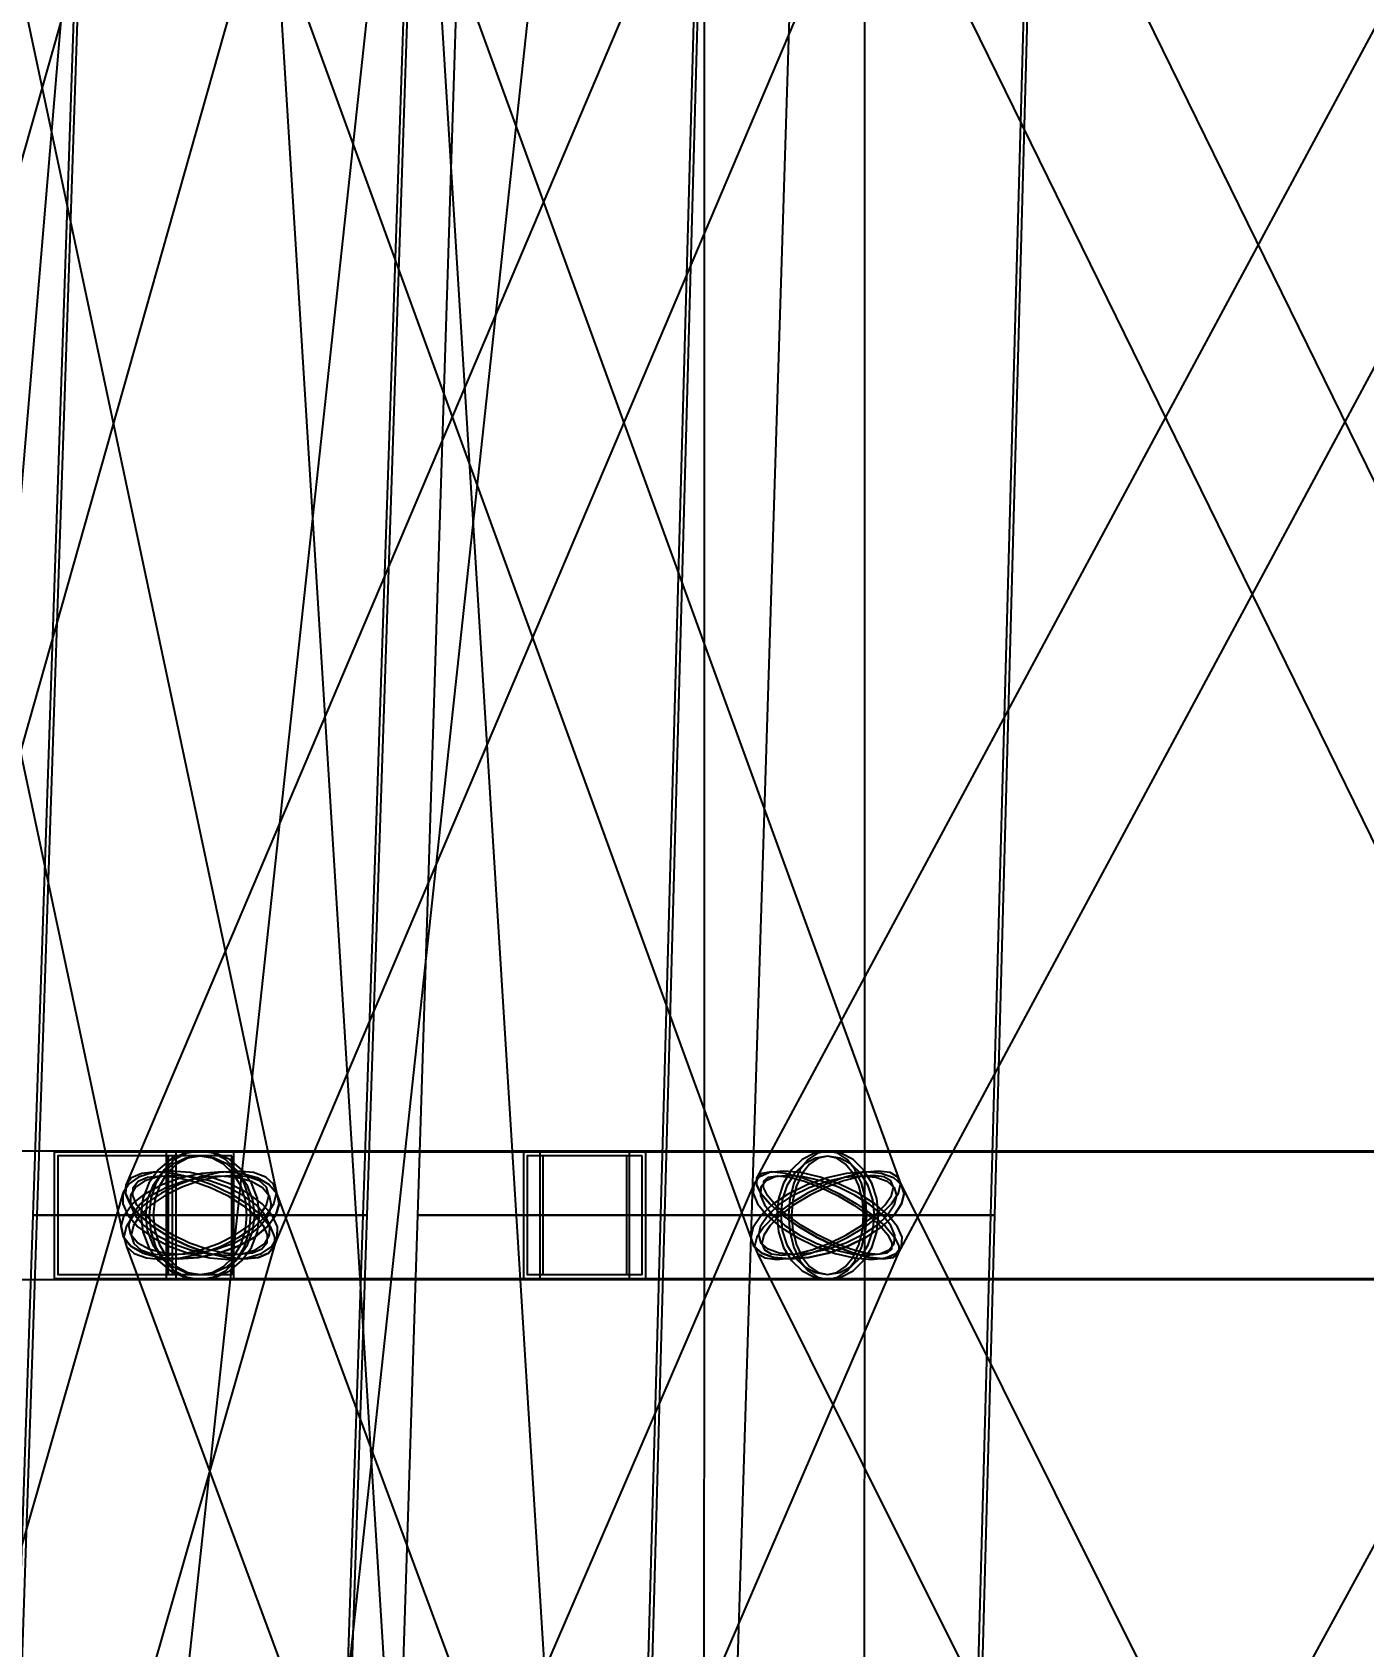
# Model space of a CAD drawing. Header units: millimetres. Extents: x -123812 to 252100, y -3000 to 639000.
# Drawn here: x -11356 to -7142, y 403634 to 408745 of the extents above; entities that cross this region are included whole.
import ezdxf

# ---------------------------------------------------------------- set-up
doc = ezdxf.new("R2010")
doc.units = ezdxf.units.MM
doc.layers.add('D-STR-DIM', color=7, linetype='Continuous', lineweight=13)
doc.layers.add('D-STR-STRC', color=7, linetype='Continuous', lineweight=25)
doc.styles.add('OpenSansCondensed-Light', font='OpenSansCondensed-Light.ttf')
doc.styles.add('TOWER_UNICODE', font='Arial Unicode.ttf')
doc.dimstyles.new('EZDXF', dxfattribs={"dimtxt": 0.25, "dimasz": 0.175, "dimexe": 0.375, "dimexo": 0.125, "dimgap": 0.1, "dimtad": 1, "dimlfac": 100, "dimzin": 12, "dimdsep": 46, "dimtxsty": 'OpenSansCondensed-Light', "dimblk": 'ARCHTICK', "dimcen": 2.5, "dimazin": 3, "dimtfac": 0.5, "dimtmove": 2, "dimatfit": 3})

# ---------------------------------------------------------------- blocks, each defined once
blk = doc.blocks.new('_ARCHTICK')
at = {"color": 0, "linetype": 'BYBLOCK', "const_width": 0.15}
blk.add_lwpolyline([(-0.5, -0.5), (0.5, 0.5)], dxfattribs=at)

msp = doc.modelspace()

# ---------------------------------------------------------------- linework, layer by layer
at = {"layer": 'D-STR-STRC'}
for points in [[(-8541.4, 425027.2), (-11246.2, 400027.2), (-11237.6, 400021.1), (-11212.4, 400013.7), (-11172.3, 400005.3), (-11120, 399996.5), (-11059.1, 399988), (-10993.7, 399980.3), (-10928.4, 399974), (-10867.4, 399969.4), (-10815.1, 399966.9), (-10775, 399966.6), (-10749.8, 399968.7), (-10741.2, 399972.8), (-8036.3, 424972.8)], [(-10404.9, 425021.1), (-12515, 400021.1), (-12506.4, 400013.7), (-12481.1, 400005.3), (-12440.9, 399996.5), (-12388.4, 399988), (-12327.4, 399980.3), (-12261.9, 399974), (-12196.4, 399969.4), (-12135.3, 399966.9), (-12082.9, 399966.6), (-12042.7, 399968.7), (-12017.4, 399972.8), (-12008.8, 399978.9), (-9898.6, 424978.9)], [(-11576.3, 424984.4), (-10020.1, 399984.4), (-10011.4, 399978.1), (-9986.1, 399973.3), (-9945.8, 399970.3), (-9893.3, 399969.4), (-9832.2, 399970.5), (-9766.6, 399973.7), (-9700.9, 399978.6), (-9639.8, 399985), (-9587.3, 399992.4), (-9547, 400000.4), (-9521.7, 400008.3), (-9513, 400015.6), (-11069.3, 425015.6)], [(-9227, 425000), (-9230.3, 400000), (-9221.7, 399990.2), (-9196.3, 399981), (-9155.9, 399973.1), (-9103.3, 399967), (-9042.1, 399963.2), (-8976.3, 399961.9), (-8910.6, 399963.2), (-8849.3, 399967), (-8796.7, 399973), (-8756.4, 399980.9), (-8731, 399990.1), (-8722.3, 400000), (-8719, 425000)], [(-6376.8, 410119.7), (-9062.8, 405119.7), (-9064.3, 405097.7), (-9050.4, 405069.1), (-9022, 405035.8), (-8981.2, 405000), (-8930.7, 404964.2), (-8873.9, 404930.9), (-8814.7, 404902.3), (-8757.2, 404880.3), (-8705.2, 404866.5), (-8662.4, 404861.8), (-8631.5, 404866.5), (-8614.8, 404880.3), (-5928.8, 409880.3)], [(-8924, 409880.3), (-6472.6, 404880.3), (-6448.6, 404866.5), (-6411, 404861.8), (-6362.5, 404866.5), (-6306.3, 404880.3), (-6246.3, 404902.3), (-6186.5, 404930.9), (-6131, 404964.2), (-6083.7, 405000), (-6047.7, 405035.8), (-6025.4, 405069.1), (-6018.5, 405097.7), (-6027.4, 405119.7), (-8478.7, 410119.7)], [(-10901.3, 410069.1), (-12318.5, 405069.1), (-12318.9, 405035.8), (-12302.5, 405000), (-12270.7, 404964.2), (-12225.4, 404930.9), (-12169.8, 404902.3), (-12107.7, 404880.3), (-12043.3, 404866.5), (-11981, 404861.8), (-11925, 404866.5), (-11879.2, 404880.3), (-11846.7, 404902.3), (-11829.7, 404930.9), (-10412.5, 409930.9)], [(-8935.8, 410097.7), (-11059.7, 405097.7), (-11061.3, 405069.1), (-11046.9, 405035.8), (-11017.3, 405000), (-10974.6, 404964.2), (-10921.8, 404930.9), (-10862.4, 404902.3), (-10800.5, 404880.3), (-10740.2, 404866.5), (-10685.8, 404861.8), (-10640.8, 404866.5), (-10608.5, 404880.3), (-10590.9, 404902.3), (-8466.9, 409902.3)], [(-10890.1, 409902.3), (-9072, 404902.3), (-9047.4, 404880.3), (-9008.7, 404866.5), (-8958.3, 404861.8), (-8899.8, 404866.5), (-8837.1, 404880.3), (-8774.6, 404902.3), (-8716.4, 404930.9), (-8666.6, 404964.2), (-8628.5, 405000), (-8604.7, 405035.8), (-8596.9, 405069.1), (-8605.6, 405097.7), (-10423.7, 410097.7)], [(-12136.1, 409964.2), (-11075.2, 404964.2), (-11068, 404930.9), (-11044.3, 404902.3), (-11005.7, 404880.3), (-10954.8, 404866.5), (-10895, 404861.8), (-10830.5, 404866.5), (-10765.7, 404880.3), (-10704.9, 404902.3), (-10652.3, 404930.9), (-10611.5, 404964.2), (-10585.3, 405000), (-10575.4, 405035.8), (-11636.4, 410035.8)], [(-12074.1, 404796.8), (-10825.3, 404796.8), (-10776.7, 404803.7), (-10731.5, 404824), (-10692.6, 404856.3), (-10662.7, 404898.4), (-10644, 404947.4), (-10637.6, 405000), (-10644, 405052.6), (-10662.7, 405101.6), (-10692.6, 405143.7), (-10731.5, 405176), (-10776.7, 405196.3), (-10825.3, 405203.2), (-12074.1, 405203.2)], [(-12074.1, 404796.8), (-10825.3, 404796.8), (-10776.7, 404803.7), (-10731.5, 404824), (-10692.6, 404856.3), (-10662.7, 404898.4), (-10644, 404947.4), (-10637.6, 405000), (-10644, 405052.6), (-10662.7, 405101.6), (-10692.6, 405143.7), (-10731.5, 405176), (-10776.7, 405196.3), (-10825.3, 405203.2), (-12074.1, 405203.2)], [(-6250, 405203.2), (-8838.8, 405203.2), (-8870.9, 405196.3), (-8900.7, 405176), (-8926.3, 405143.7), (-8946, 405101.6), (-8958.3, 405052.6), (-8962.5, 405000), (-8958.3, 404947.4), (-8946, 404898.4), (-8926.3, 404856.3), (-8900.7, 404824), (-8870.9, 404803.7), (-8838.8, 404796.8), (-6250, 404796.8)], [(-6250, 405203.2), (-8838.8, 405203.2), (-8870.9, 405196.3), (-8900.7, 405176), (-8926.3, 405143.7), (-8946, 405101.6), (-8958.3, 405052.6), (-8962.5, 405000), (-8958.3, 404947.4), (-8946, 404898.4), (-8926.3, 404856.3), (-8900.7, 404824), (-8870.9, 404803.7), (-8838.8, 404796.8), (-6250, 404796.8)], [(-12017.7, 399930.1), (-10581.1, 404930.1), (-10580.6, 404963.8), (-10596.7, 405000), (-10628.5, 405036.2), (-10673.6, 405069.9), (-10729.1, 405098.8), (-10791.1, 405121), (-10855.5, 405135), (-10917.8, 405139.7), (-10973.8, 405135), (-11019.7, 405121), (-11052.3, 405098.8), (-11069.5, 405069.9), (-12506.1, 400069.9)], [(-10759.8, 399901.2), (-8604.9, 404901.2), (-8603.1, 404930.1), (-8617.4, 404963.8), (-8646.7, 405000), (-8689.2, 405036.2), (-8741.8, 405069.9), (-8801.1, 405098.8), (-8862.9, 405121), (-8923.1, 405135), (-8977.6, 405139.7), (-9022.6, 405135), (-9055.1, 405121), (-9072.8, 405098.8), (-11227.7, 400098.8)], [(-8743.5, 400098.8), (-10592.5, 405098.8), (-10617.1, 405121), (-10655.9, 405135), (-10706.3, 405139.7), (-10764.7, 405135), (-10827.3, 405121), (-10889.8, 405098.8), (-10947.8, 405069.9), (-10997.6, 405036.2), (-11035.5, 405000), (-11059.2, 404963.8), (-11066.9, 404930.1), (-11058.1, 404901.2), (-9209.2, 399901.2)], [(-6473.3, 405121), (-9199.6, 400121), (-9201.3, 400098.8), (-9187.6, 400069.9), (-9159.5, 400036.2), (-9118.9, 400000), (-9068.6, 399963.8), (-9012, 399930.1), (-8953, 399901.2), (-8895.6, 399879), (-8843.7, 399865), (-8800.8, 399860.3), (-8769.9, 399865), (-8753, 399879), (-6026.7, 404879)], [(-6125.2, 400121), (-8616.8, 405121), (-8640.9, 405135), (-8678.4, 405139.7), (-8726.9, 405135), (-8783, 405121), (-8842.9, 405098.8), (-8902.5, 405069.9), (-8957.8, 405036.2), (-9005, 405000), (-9040.8, 404963.8), (-9062.9, 404930.1), (-9069.8, 404901.2), (-9060.8, 404879), (-6569.2, 399879)]]:
    msp.add_lwpolyline(points, dxfattribs=at)
for points in [[(-11354.5, 405000), (-10296.1, 405000), (-10128.8, 410000), (-11185, 410000)], [(-11342, 405000), (-10308.7, 405000), (-10140.7, 410000), (-11173.1, 410000)], [(-10137.1, 405000), (-9078.6, 405000), (-8921.1, 410000), (-9977.2, 410000)], [(-9368.1, 405000), (-8309.6, 405000), (-8173.3, 410000), (-9229.4, 410000)], [(-9355.5, 405000), (-8322.2, 405000), (-8185.2, 410000), (-9217.5, 410000)], [(-11287.4, 404800), (-9414.7, 404800), (-9414.7, 405200), (-11287.4, 405200)], [(-10901, 405200), (-11287.4, 405200), (-11287.4, 404800), (-10901, 404800)], [(-11287.4, 404800), (-9414.7, 404800), (-9414.7, 405200), (-11287.4, 405200)], [(-10901, 405200), (-11287.4, 405200), (-11287.4, 404800), (-10901, 404800)], [(-11013, 405000), (-11006.7, 404947.4), (-10987.9, 404898.4), (-10958.1, 404856.3), (-10919.2, 404824), (-10873.9, 404803.7), (-10825.3, 404796.8), (-10776.7, 404803.7), (-10731.5, 404824), (-10692.6, 404856.3), (-10662.7, 404898.4), (-10644, 404947.4), (-10637.6, 405000), (-10644, 405052.6), (-10662.7, 405101.6), (-10692.6, 405143.7), (-10731.5, 405176), (-10776.7, 405196.3), (-10825.3, 405203.2), (-10873.9, 405196.3), (-10919.2, 405176), (-10958.1, 405143.7), (-10987.9, 405101.6), (-11006.7, 405052.6)], [(-11013, 405000), (-11006.7, 404947.4), (-10987.9, 404898.4), (-10958.1, 404856.3), (-10919.2, 404824), (-10873.9, 404803.7), (-10825.3, 404796.8), (-10776.7, 404803.7), (-10731.5, 404824), (-10692.6, 404856.3), (-10662.7, 404898.4), (-10644, 404947.4), (-10637.6, 405000), (-10644, 405052.6), (-10662.7, 405101.6), (-10692.6, 405143.7), (-10731.5, 405176), (-10776.7, 405196.3), (-10825.3, 405203.2), (-10873.9, 405196.3), (-10919.2, 405176), (-10958.1, 405143.7), (-10987.9, 405101.6), (-11006.7, 405052.6)], [(-10986.5, 405000), (-10981, 404947.4), (-10964.9, 404898.4), (-10939.3, 404856.3), (-10905.9, 404824), (-10867, 404803.7), (-10825.3, 404796.8), (-8838.8, 404796.8), (-8797.1, 404803.7), (-8758.2, 404824), (-8724.8, 404856.3), (-8699.2, 404898.4), (-8683.1, 404947.4), (-8677.6, 405000), (-8683.1, 405052.6), (-8699.2, 405101.6), (-8724.8, 405143.7), (-8758.2, 405176), (-8797.1, 405196.3), (-8838.8, 405203.2), (-10825.3, 405203.2), (-10867, 405196.3), (-10905.9, 405176), (-10939.3, 405143.7), (-10964.9, 405101.6), (-10981, 405052.6)], [(-10986.5, 405000), (-10981, 404947.4), (-10964.9, 404898.4), (-10939.3, 404856.3), (-10905.9, 404824), (-10867, 404803.7), (-10825.3, 404796.8), (-10783.6, 404803.7), (-10744.7, 404824), (-10711.3, 404856.3), (-10685.7, 404898.4), (-10669.6, 404947.4), (-10664.1, 405000), (-10669.6, 405052.6), (-10685.7, 405101.6), (-10711.3, 405143.7), (-10744.7, 405176), (-10783.6, 405196.3), (-10825.3, 405203.2), (-10867, 405196.3), (-10905.9, 405176), (-10939.3, 405143.7), (-10964.9, 405101.6), (-10981, 405052.6)], [(-10986.5, 405000), (-10981, 404947.4), (-10964.9, 404898.4), (-10939.3, 404856.3), (-10905.9, 404824), (-10867, 404803.7), (-10825.3, 404796.8), (-8838.8, 404796.8), (-8797.1, 404803.7), (-8758.2, 404824), (-8724.8, 404856.3), (-8699.2, 404898.4), (-8683.1, 404947.4), (-8677.6, 405000), (-8683.1, 405052.6), (-8699.2, 405101.6), (-8724.8, 405143.7), (-8758.2, 405176), (-8797.1, 405196.3), (-8838.8, 405203.2), (-10825.3, 405203.2), (-10867, 405196.3), (-10905.9, 405176), (-10939.3, 405143.7), (-10964.9, 405101.6), (-10981, 405052.6)], [(-10986.5, 405000), (-10981, 404947.4), (-10964.9, 404898.4), (-10939.3, 404856.3), (-10905.9, 404824), (-10867, 404803.7), (-10825.3, 404796.8), (-10783.6, 404803.7), (-10744.7, 404824), (-10711.3, 404856.3), (-10685.7, 404898.4), (-10669.6, 404947.4), (-10664.1, 405000), (-10669.6, 405052.6), (-10685.7, 405101.6), (-10711.3, 405143.7), (-10744.7, 405176), (-10783.6, 405196.3), (-10825.3, 405203.2), (-10867, 405196.3), (-10905.9, 405176), (-10939.3, 405143.7), (-10964.9, 405101.6), (-10981, 405052.6)], [(-10932.7, 404800), (-5439.7, 404800), (-5439.7, 405200), (-10932.7, 405200)], [(-10718, 405200), (-10932.7, 405200), (-10932.7, 404800), (-10718, 404800)], [(-9414.7, 405200), (-9801, 405200), (-9801, 404800), (-9414.7, 404800)], [(-9414.7, 405200), (-9801, 405200), (-9801, 404800), (-9414.7, 404800)], [(-9749.3, 404800), (-5405.7, 404800), (-5405.7, 405200), (-9749.3, 405200)], [(-9466.4, 405200), (-9749.3, 405200), (-9749.3, 404800), (-9466.4, 404800)], [(-9749.3, 404800), (-5405.7, 404800), (-5405.7, 405200), (-9749.3, 405200)], [(-9466.4, 405200), (-9749.3, 405200), (-9749.3, 404800), (-9466.4, 404800)], [(-9000, 405000), (-8994.6, 404947.4), (-8978.4, 404898.4), (-8952.8, 404856.3), (-8919.4, 404824), (-8880.6, 404803.7), (-8838.8, 404796.8), (-8797.1, 404803.7), (-8758.2, 404824), (-8724.8, 404856.3), (-8699.2, 404898.4), (-8683.1, 404947.4), (-8677.6, 405000), (-8683.1, 405052.6), (-8699.2, 405101.6), (-8724.8, 405143.7), (-8758.2, 405176), (-8797.1, 405196.3), (-8838.8, 405203.2), (-8880.6, 405196.3), (-8919.4, 405176), (-8952.8, 405143.7), (-8978.4, 405101.6), (-8994.6, 405052.6)], [(-9000, 405000), (-8994.6, 404947.4), (-8978.4, 404898.4), (-8952.8, 404856.3), (-8919.4, 404824), (-8880.6, 404803.7), (-8838.8, 404796.8), (-8797.1, 404803.7), (-8758.2, 404824), (-8724.8, 404856.3), (-8699.2, 404898.4), (-8683.1, 404947.4), (-8677.6, 405000), (-8683.1, 405052.6), (-8699.2, 405101.6), (-8724.8, 405143.7), (-8758.2, 405176), (-8797.1, 405196.3), (-8838.8, 405203.2), (-8880.6, 405196.3), (-8919.4, 405176), (-8952.8, 405143.7), (-8978.4, 405101.6), (-8994.6, 405052.6)], [(-8962.5, 405000), (-8958.3, 404947.4), (-8946, 404898.4), (-8926.3, 404856.3), (-8900.7, 404824), (-8870.9, 404803.7), (-8838.8, 404796.8), (-8806.8, 404803.7), (-8777, 404824), (-8751.4, 404856.3), (-8731.7, 404898.4), (-8719.3, 404947.4), (-8715.1, 405000), (-8719.3, 405052.6), (-8731.7, 405101.6), (-8751.4, 405143.7), (-8777, 405176), (-8806.8, 405196.3), (-8838.8, 405203.2), (-8870.9, 405196.3), (-8900.7, 405176), (-8926.3, 405143.7), (-8946, 405101.6), (-8958.3, 405052.6)], [(-8962.5, 405000), (-8958.3, 404947.4), (-8946, 404898.4), (-8926.3, 404856.3), (-8900.7, 404824), (-8870.9, 404803.7), (-8838.8, 404796.8), (-8806.8, 404803.7), (-8777, 404824), (-8751.4, 404856.3), (-8731.7, 404898.4), (-8719.3, 404947.4), (-8715.1, 405000), (-8719.3, 405052.6), (-8731.7, 405101.6), (-8751.4, 405143.7), (-8777, 405176), (-8806.8, 405196.3), (-8838.8, 405203.2), (-8870.9, 405196.3), (-8900.7, 405176), (-8926.3, 405143.7), (-8946, 405101.6), (-8958.3, 405052.6)], [(-10912.6, 405188), (-11275.8, 405188), (-11275.8, 404812), (-10912.6, 404812)], [(-10912.6, 405188), (-11275.8, 405188), (-11275.8, 404812), (-10912.6, 404812)], [(-10998.3, 405000), (-10992.4, 404951.5), (-10975.1, 404906.4), (-10947.6, 404867.6), (-10911.8, 404837.9), (-10870.1, 404819.2), (-10825.3, 404812.8), (-10780.6, 404819.2), (-10738.8, 404837.9), (-10703, 404867.6), (-10675.5, 404906.4), (-10658.3, 404951.5), (-10652.4, 405000), (-10658.3, 405048.5), (-10675.5, 405093.6), (-10703, 405132.4), (-10738.8, 405162.1), (-10780.6, 405180.8), (-10825.3, 405187.2), (-10870.1, 405180.8), (-10911.8, 405162.1), (-10947.6, 405132.4), (-10975.1, 405093.6), (-10992.4, 405048.5)], [(-10998.3, 405000), (-10992.4, 404951.5), (-10975.1, 404906.4), (-10947.6, 404867.6), (-10911.8, 404837.9), (-10870.1, 404819.2), (-10825.3, 404812.8), (-10780.6, 404819.2), (-10738.8, 404837.9), (-10703, 404867.6), (-10675.5, 404906.4), (-10658.3, 404951.5), (-10652.4, 405000), (-10658.3, 405048.5), (-10675.5, 405093.6), (-10703, 405132.4), (-10738.8, 405162.1), (-10780.6, 405180.8), (-10825.3, 405187.2), (-10870.1, 405180.8), (-10911.8, 405162.1), (-10947.6, 405132.4), (-10975.1, 405093.6), (-10992.4, 405048.5)], [(-10973.8, 405000), (-10968.8, 404951.5), (-10953.9, 404906.4), (-10930.3, 404867.6), (-10899.6, 404837.9), (-10863.8, 404819.2), (-10825.3, 404812.8), (-10786.9, 404819.2), (-10751.1, 404837.9), (-10720.3, 404867.6), (-10696.7, 404906.4), (-10681.9, 404951.5), (-10676.8, 405000), (-10681.9, 405048.5), (-10696.7, 405093.6), (-10720.3, 405132.4), (-10751.1, 405162.1), (-10786.9, 405180.8), (-10825.3, 405187.2), (-10863.8, 405180.8), (-10899.6, 405162.1), (-10930.3, 405132.4), (-10953.9, 405093.6), (-10968.8, 405048.5)], [(-10973.8, 405000), (-10968.8, 404951.5), (-10953.9, 404906.4), (-10930.3, 404867.6), (-10899.6, 404837.9), (-10863.8, 404819.2), (-10825.3, 404812.8), (-10786.9, 404819.2), (-10751.1, 404837.9), (-10720.3, 404867.6), (-10696.7, 404906.4), (-10681.9, 404951.5), (-10676.8, 405000), (-10681.9, 405048.5), (-10696.7, 405093.6), (-10720.3, 405132.4), (-10751.1, 405162.1), (-10786.9, 405180.8), (-10825.3, 405187.2), (-10863.8, 405180.8), (-10899.6, 405162.1), (-10930.3, 405132.4), (-10953.9, 405093.6), (-10968.8, 405048.5)], [(-10724.4, 405188), (-10926.2, 405188), (-10926.2, 404812), (-10724.4, 404812)], [(-9426.3, 405188), (-9789.4, 405188), (-9789.4, 404812), (-9426.3, 404812)], [(-9426.3, 405188), (-9789.4, 405188), (-9789.4, 404812), (-9426.3, 404812)], [(-9474.9, 405188), (-9740.8, 405188), (-9740.8, 404812), (-9474.9, 404812)], [(-9474.9, 405188), (-9740.8, 405188), (-9740.8, 404812), (-9474.9, 404812)], [(-8987.4, 405000), (-8982.3, 404951.5), (-8967.5, 404906.4), (-8943.9, 404867.6), (-8913.1, 404837.9), (-8877.3, 404819.2), (-8838.8, 404812.8), (-8800.4, 404819.2), (-8764.6, 404837.9), (-8733.8, 404867.6), (-8710.2, 404906.4), (-8695.4, 404951.5), (-8690.3, 405000), (-8695.4, 405048.5), (-8710.2, 405093.6), (-8733.8, 405132.4), (-8764.6, 405162.1), (-8800.4, 405180.8), (-8838.8, 405187.2), (-8877.3, 405180.8), (-8913.1, 405162.1), (-8943.9, 405132.4), (-8967.5, 405093.6), (-8982.3, 405048.5)], [(-8987.4, 405000), (-8982.3, 404951.5), (-8967.5, 404906.4), (-8943.9, 404867.6), (-8913.1, 404837.9), (-8877.3, 404819.2), (-8838.8, 404812.8), (-8800.4, 404819.2), (-8764.6, 404837.9), (-8733.8, 404867.6), (-8710.2, 404906.4), (-8695.4, 404951.5), (-8690.3, 405000), (-8695.4, 405048.5), (-8710.2, 405093.6), (-8733.8, 405132.4), (-8764.6, 405162.1), (-8800.4, 405180.8), (-8838.8, 405187.2), (-8877.3, 405180.8), (-8913.1, 405162.1), (-8943.9, 405132.4), (-8967.5, 405093.6), (-8982.3, 405048.5)], [(-8952.8, 405000), (-8948.9, 404951.5), (-8937.5, 404906.4), (-8919.4, 404867.6), (-8895.8, 404837.9), (-8868.3, 404819.2), (-8838.8, 404812.8), (-8809.3, 404819.2), (-8781.9, 404837.9), (-8758.3, 404867.6), (-8740.1, 404906.4), (-8728.8, 404951.5), (-8724.9, 405000), (-8728.8, 405048.5), (-8740.1, 405093.6), (-8758.3, 405132.4), (-8781.9, 405162.1), (-8809.3, 405180.8), (-8838.8, 405187.2), (-8868.3, 405180.8), (-8895.8, 405162.1), (-8919.4, 405132.4), (-8937.5, 405093.6), (-8948.9, 405048.5)], [(-8952.8, 405000), (-8948.9, 404951.5), (-8937.5, 404906.4), (-8919.4, 404867.6), (-8895.8, 404837.9), (-8868.3, 404819.2), (-8838.8, 404812.8), (-8809.3, 404819.2), (-8781.9, 404837.9), (-8758.3, 404867.6), (-8740.1, 404906.4), (-8728.8, 404951.5), (-8724.9, 405000), (-8728.8, 405048.5), (-8740.1, 405093.6), (-8758.3, 405132.4), (-8781.9, 405162.1), (-8809.3, 405180.8), (-8838.8, 405187.2), (-8868.3, 405180.8), (-8895.8, 405162.1), (-8919.4, 405132.4), (-8937.5, 405093.6), (-8948.9, 405048.5)], [(-10585.3, 405000), (-10611.5, 404964.2), (-10652.3, 404930.9), (-10704.9, 404902.3), (-10765.7, 404880.3), (-10830.5, 404866.5), (-10895, 404861.8), (-10954.8, 404866.5), (-11005.7, 404880.3), (-11044.3, 404902.3), (-11068, 404930.9), (-11075.2, 404964.2), (-11065.3, 405000), (-11039.1, 405035.8), (-10998.3, 405069.1), (-10945.8, 405097.7), (-10885, 405119.7), (-10820.1, 405133.5), (-10755.6, 405138.2), (-10695.9, 405133.5), (-10644.9, 405119.7), (-10606.3, 405097.7), (-10582.6, 405069.1), (-10575.4, 405035.8)], [(-11053.9, 405000), (-11022.2, 404963.8), (-10977, 404930.1), (-10921.5, 404901.2), (-10859.5, 404879), (-10795.1, 404865), (-10732.8, 404860.3), (-10676.8, 404865), (-10630.9, 404879), (-10598.3, 404901.2), (-10581.1, 404930.1), (-10580.6, 404963.8), (-10596.7, 405000), (-10628.5, 405036.2), (-10673.6, 405069.9), (-10729.1, 405098.8), (-10791.1, 405121), (-10855.5, 405135), (-10917.8, 405139.7), (-10973.8, 405135), (-11019.7, 405121), (-11052.3, 405098.8), (-11069.5, 405069.9), (-11070, 405036.2)], [(-11035.5, 405000), (-11059.2, 404963.8), (-11066.9, 404930.1), (-11058.1, 404901.2), (-11033.5, 404879), (-10994.7, 404865), (-10944.4, 404860.3), (-10885.9, 404865), (-10823.3, 404879), (-10760.9, 404901.2), (-10702.8, 404930.1), (-10653.1, 404963.8), (-10615.1, 405000), (-10591.5, 405036.2), (-10583.7, 405069.9), (-10592.5, 405098.8), (-10617.1, 405121), (-10655.9, 405135), (-10706.3, 405139.7), (-10764.7, 405135), (-10827.3, 405121), (-10889.8, 405098.8), (-10947.8, 405069.9), (-10997.6, 405036.2)], [(-10633.4, 405000), (-10603.8, 404964.2), (-10589.3, 404930.9), (-10590.9, 404902.3), (-10608.5, 404880.3), (-10640.8, 404866.5), (-10685.8, 404861.8), (-10740.2, 404866.5), (-10800.5, 404880.3), (-10862.4, 404902.3), (-10921.8, 404930.9), (-10974.6, 404964.2), (-11017.3, 405000), (-11046.9, 405035.8), (-11061.3, 405069.1), (-11059.7, 405097.7), (-11042.1, 405119.7), (-11009.8, 405133.5), (-10964.9, 405138.2), (-10910.4, 405133.5), (-10850.2, 405119.7), (-10788.2, 405097.7), (-10728.8, 405069.1), (-10676, 405035.8)], [(-10608.9, 405000), (-10632.6, 404967.7), (-10669.3, 404937.7), (-10716.7, 404911.9), (-10771.5, 404892.1), (-10830, 404879.6), (-10888.2, 404875.4), (-10942, 404879.6), (-10987.9, 404892.1), (-11022.8, 404911.9), (-11044.1, 404937.7), (-11050.6, 404967.7), (-11041.7, 405000), (-11018.1, 405032.3), (-10981.3, 405062.3), (-10933.9, 405088.1), (-10879.1, 405107.9), (-10820.6, 405120.4), (-10762.5, 405124.6), (-10708.6, 405120.4), (-10662.7, 405107.9), (-10627.9, 405088.1), (-10606.5, 405062.3), (-10600, 405032.3)], [(-11031.4, 405000), (-11002.8, 404967.4), (-10962.1, 404937), (-10912.1, 404910.9), (-10856.1, 404890.9), (-10798.1, 404878.3), (-10741.9, 404874), (-10691.4, 404878.3), (-10650.1, 404890.9), (-10620.6, 404910.9), (-10605.2, 404937), (-10604.7, 404967.4), (-10619.2, 405000), (-10647.8, 405032.6), (-10688.5, 405063), (-10738.6, 405089.1), (-10794.5, 405109.1), (-10852.5, 405121.7), (-10908.7, 405126), (-10959.2, 405121.7), (-11000.6, 405109.1), (-11030, 405089.1), (-11045.5, 405063), (-11046, 405032.6)], [(-11014.8, 405000), (-11036.2, 404967.4), (-11043.1, 404937), (-11035.2, 404910.9), (-11013, 404890.9), (-10978, 404878.3), (-10932.7, 404874), (-10879.9, 404878.3), (-10823.5, 404890.9), (-10767.2, 404910.9), (-10714.9, 404937), (-10670, 404967.4), (-10635.8, 405000), (-10614.5, 405032.6), (-10607.5, 405063), (-10615.4, 405089.1), (-10637.6, 405109.1), (-10672.6, 405121.7), (-10718, 405126), (-10770.7, 405121.7), (-10827.1, 405109.1), (-10883.4, 405089.1), (-10935.8, 405063), (-10980.6, 405032.6)], [(-10652.2, 405000), (-10625.6, 404967.7), (-10612.5, 404937.7), (-10614, 404911.9), (-10629.8, 404892.1), (-10659, 404879.6), (-10699.5, 404875.4), (-10748.6, 404879.6), (-10802.9, 404892.1), (-10858.7, 404911.9), (-10912.3, 404937.7), (-10959.9, 404967.7), (-10998.4, 405000), (-11025.1, 405032.3), (-11038.1, 405062.3), (-11036.7, 405088.1), (-11020.8, 405107.9), (-10991.6, 405120.4), (-10951.1, 405124.6), (-10902, 405120.4), (-10847.7, 405107.9), (-10791.9, 405088.1), (-10738.3, 405062.3), (-10690.7, 405032.3)], [(-8628.5, 405000), (-8666.6, 404964.2), (-8716.4, 404930.9), (-8774.6, 404902.3), (-8837.1, 404880.3), (-8899.8, 404866.5), (-8958.3, 404861.8), (-9008.7, 404866.5), (-9047.4, 404880.3), (-9072, 404902.3), (-9080.7, 404930.9), (-9072.9, 404964.2), (-9049.2, 405000), (-9011.1, 405035.8), (-8961.3, 405069.1), (-8903.1, 405097.7), (-8840.6, 405119.7), (-8777.9, 405133.5), (-8719.4, 405138.2), (-8669, 405133.5), (-8630.2, 405119.7), (-8605.6, 405097.7), (-8596.9, 405069.1), (-8604.7, 405035.8)], [(-9031, 405000), (-8988.5, 404963.8), (-8935.8, 404930.1), (-8876.6, 404901.2), (-8814.7, 404879), (-8754.5, 404865), (-8700.1, 404860.3), (-8655.1, 404865), (-8622.6, 404879), (-8604.9, 404901.2), (-8603.1, 404930.1), (-8617.4, 404963.8), (-8646.7, 405000), (-8689.2, 405036.2), (-8741.8, 405069.9), (-8801.1, 405098.8), (-8862.9, 405121), (-8923.1, 405135), (-8977.6, 405139.7), (-9022.6, 405135), (-9055.1, 405121), (-9072.8, 405098.8), (-9074.6, 405069.9), (-9060.3, 405036.2)], [(-9005, 405000), (-9040.8, 404963.8), (-9062.9, 404930.1), (-9069.8, 404901.2), (-9060.8, 404879), (-9036.8, 404865), (-8999.3, 404860.3), (-8950.8, 404865), (-8894.7, 404879), (-8834.8, 404901.2), (-8775.2, 404930.1), (-8719.9, 404963.8), (-8672.7, 405000), (-8636.8, 405036.2), (-8614.7, 405069.9), (-8607.9, 405098.8), (-8616.8, 405121), (-8640.9, 405135), (-8678.4, 405139.7), (-8726.9, 405135), (-8783, 405121), (-8842.9, 405098.8), (-8902.5, 405069.9), (-8957.8, 405036.2)], [(-8696.5, 405000), (-8655.6, 404964.2), (-8627.3, 404930.9), (-8613.4, 404902.3), (-8614.8, 404880.3), (-8631.5, 404866.5), (-8662.4, 404861.8), (-8705.2, 404866.5), (-8757.2, 404880.3), (-8814.7, 404902.3), (-8873.9, 404930.9), (-8930.7, 404964.2), (-8981.2, 405000), (-9022, 405035.8), (-9050.4, 405069.1), (-9064.3, 405097.7), (-9062.8, 405119.7), (-9046.1, 405133.5), (-9015.3, 405138.2), (-8972.4, 405133.5), (-8920.5, 405119.7), (-8862.9, 405097.7), (-8803.8, 405069.1), (-8747, 405035.8)], [(-8649.2, 405000), (-8683.5, 404967.7), (-8728.4, 404937.7), (-8780.9, 404911.9), (-8837.3, 404892.1), (-8893.8, 404879.6), (-8946.5, 404875.4), (-8991.9, 404879.6), (-9026.9, 404892.1), (-9049.1, 404911.9), (-9056.9, 404937.7), (-9049.9, 404967.7), (-9028.5, 405000), (-8994.1, 405032.3), (-8949.2, 405062.3), (-8896.8, 405088.1), (-8840.4, 405107.9), (-8783.9, 405120.4), (-8731.1, 405124.6), (-8685.7, 405120.4), (-8650.8, 405107.9), (-8628.6, 405088.1), (-8620.8, 405062.3), (-8627.8, 405032.3)], [(-9012, 405000), (-8973.8, 404967.4), (-8926.3, 404937), (-8872.9, 404910.9), (-8817.1, 404890.9), (-8762.8, 404878.3), (-8713.7, 404874), (-8673.2, 404878.3), (-8643.9, 404890.9), (-8627.9, 404910.9), (-8626.3, 404937), (-8639.2, 404967.4), (-8665.6, 405000), (-8703.9, 405032.6), (-8751.4, 405063), (-8804.8, 405089.1), (-8860.6, 405109.1), (-8914.8, 405121.7), (-8963.9, 405126), (-9004.5, 405121.7), (-9033.8, 405109.1), (-9049.8, 405089.1), (-9051.4, 405063), (-9038.5, 405032.6)], [(-8988.6, 405000), (-9021, 404967.4), (-9040.9, 404937), (-9047, 404910.9), (-9039, 404890.9), (-9017.3, 404878.3), (-8983.5, 404874), (-8939.8, 404878.3), (-8889.2, 404890.9), (-8835.2, 404910.9), (-8781.4, 404937), (-8731.6, 404967.4), (-8689, 405000), (-8656.7, 405032.6), (-8636.8, 405063), (-8630.6, 405089.1), (-8638.7, 405109.1), (-8660.4, 405121.7), (-8694.2, 405126), (-8737.9, 405121.7), (-8788.5, 405109.1), (-8842.5, 405089.1), (-8896.2, 405063), (-8946.1, 405032.6)], [(-8710.5, 405000), (-8673.7, 404967.7), (-8648.1, 404937.7), (-8635.6, 404911.9), (-8636.9, 404892.1), (-8651.9, 404879.6), (-8679.7, 404875.4), (-8718.4, 404879.6), (-8765.2, 404892.1), (-8817.1, 404911.9), (-8870.4, 404937.7), (-8921.6, 404967.7), (-8967.2, 405000), (-9004, 405032.3), (-9029.5, 405062.3), (-9042.1, 405088.1), (-9040.8, 405107.9), (-9025.7, 405120.4), (-8997.9, 405124.6), (-8959.3, 405120.4), (-8912.4, 405107.9), (-8860.6, 405088.1), (-8807.2, 405062.3), (-8756, 405032.3)], [(-11524.1, 400000), (-10463.3, 400000), (-10296.1, 405000), (-11354.5, 405000)], [(-11510.8, 400000), (-10476.6, 400000), (-10308.7, 405000), (-11342, 405000)], [(-10296.1, 405000), (-10314.1, 405000), (-10367, 405000), (-10451.1, 405000), (-10560.7, 405000), (-10688.3, 405000), (-10825.3, 405000), (-10962.3, 405000), (-11089.9, 405000), (-11199.5, 405000), (-11283.6, 405000), (-11336.5, 405000), (-11354.5, 405000), (-11336.5, 405000), (-11283.6, 405000), (-11199.5, 405000), (-11089.9, 405000), (-10962.3, 405000), (-10825.3, 405000), (-10688.3, 405000), (-10560.7, 405000), (-10451.1, 405000), (-10367, 405000), (-10314.1, 405000)], [(-10296.1, 405000), (-10314.1, 405000), (-10367, 405000), (-10451.1, 405000), (-10560.7, 405000), (-10688.3, 405000), (-10825.3, 405000), (-10962.3, 405000), (-11089.9, 405000), (-11199.5, 405000), (-11283.6, 405000), (-11336.5, 405000), (-11354.5, 405000), (-11336.5, 405000), (-11283.6, 405000), (-11199.5, 405000), (-11089.9, 405000), (-10962.3, 405000), (-10825.3, 405000), (-10688.3, 405000), (-10560.7, 405000), (-10451.1, 405000), (-10367, 405000), (-10314.1, 405000)], [(-10308.7, 405000), (-10326.3, 405000), (-10377.9, 405000), (-10460, 405000), (-10567, 405000), (-10691.6, 405000), (-10825.3, 405000), (-10959, 405000), (-11083.6, 405000), (-11190.6, 405000), (-11272.7, 405000), (-11324.4, 405000), (-11342, 405000), (-11324.4, 405000), (-11272.7, 405000), (-11190.6, 405000), (-11083.6, 405000), (-10959, 405000), (-10825.3, 405000), (-10691.6, 405000), (-10567, 405000), (-10460, 405000), (-10377.9, 405000), (-10326.3, 405000)], [(-10363.5, 405000), (-10379.2, 405000), (-10425.4, 405000), (-10498.8, 405000), (-10594.4, 405000), (-10705.8, 405000), (-10825.3, 405000), (-10944.8, 405000), (-11056.2, 405000), (-11151.9, 405000), (-11225.3, 405000), (-11271.4, 405000), (-11287.1, 405000), (-11271.4, 405000), (-11225.3, 405000), (-11151.9, 405000), (-11056.2, 405000), (-10944.8, 405000), (-10825.3, 405000), (-10705.8, 405000), (-10594.4, 405000), (-10498.8, 405000), (-10425.4, 405000), (-10379.2, 405000)], [(-10363.5, 405000), (-10379.2, 405000), (-10425.4, 405000), (-10498.8, 405000), (-10594.4, 405000), (-10705.8, 405000), (-10825.3, 405000), (-10944.8, 405000), (-11056.2, 405000), (-11151.9, 405000), (-11225.3, 405000), (-11271.4, 405000), (-11287.1, 405000), (-11271.4, 405000), (-11225.3, 405000), (-11151.9, 405000), (-11056.2, 405000), (-10944.8, 405000), (-10825.3, 405000), (-10705.8, 405000), (-10594.4, 405000), (-10498.8, 405000), (-10425.4, 405000), (-10379.2, 405000)], [(-10296.9, 400000), (-9236.2, 400000), (-9078.6, 405000), (-10137.1, 405000)], [(-9078.6, 405000), (-9096.6, 405000), (-9149.5, 405000), (-9233.6, 405000), (-9343.2, 405000), (-9470.9, 405000), (-9607.8, 405000), (-9744.8, 405000), (-9872.5, 405000), (-9982.1, 405000), (-10066.2, 405000), (-10119, 405000), (-10137.1, 405000), (-10119, 405000), (-10066.2, 405000), (-9982.1, 405000), (-9872.5, 405000), (-9744.8, 405000), (-9607.8, 405000), (-9470.9, 405000), (-9343.2, 405000), (-9233.6, 405000), (-9149.5, 405000), (-9096.6, 405000)], [(-9078.6, 405000), (-9096.6, 405000), (-9149.5, 405000), (-9233.6, 405000), (-9343.2, 405000), (-9470.9, 405000), (-9607.8, 405000), (-9744.8, 405000), (-9872.5, 405000), (-9982.1, 405000), (-10066.2, 405000), (-10119, 405000), (-10137.1, 405000), (-10119, 405000), (-10066.2, 405000), (-9982.1, 405000), (-9872.5, 405000), (-9744.8, 405000), (-9607.8, 405000), (-9470.9, 405000), (-9343.2, 405000), (-9233.6, 405000), (-9149.5, 405000), (-9096.6, 405000)], [(-9146, 405000), (-9161.8, 405000), (-9207.9, 405000), (-9281.3, 405000), (-9376.9, 405000), (-9488.3, 405000), (-9607.8, 405000), (-9727.4, 405000), (-9838.8, 405000), (-9934.4, 405000), (-10007.8, 405000), (-10053.9, 405000), (-10069.7, 405000), (-10053.9, 405000), (-10007.8, 405000), (-9934.4, 405000), (-9838.8, 405000), (-9727.4, 405000), (-9607.8, 405000), (-9488.3, 405000), (-9376.9, 405000), (-9281.3, 405000), (-9207.9, 405000), (-9161.8, 405000)], [(-9146, 405000), (-9161.8, 405000), (-9207.9, 405000), (-9281.3, 405000), (-9376.9, 405000), (-9488.3, 405000), (-9607.8, 405000), (-9727.4, 405000), (-9838.8, 405000), (-9934.4, 405000), (-10007.8, 405000), (-10053.9, 405000), (-10069.7, 405000), (-10053.9, 405000), (-10007.8, 405000), (-9934.4, 405000), (-9838.8, 405000), (-9727.4, 405000), (-9607.8, 405000), (-9488.3, 405000), (-9376.9, 405000), (-9281.3, 405000), (-9207.9, 405000), (-9161.8, 405000)], [(-9506.7, 400000), (-8445.9, 400000), (-8309.6, 405000), (-9368.1, 405000)], [(-9493.4, 400000), (-8459.2, 400000), (-8322.2, 405000), (-9355.5, 405000)], [(-8309.6, 405000), (-8327.6, 405000), (-8380.5, 405000), (-8464.6, 405000), (-8574.2, 405000), (-8701.9, 405000), (-8838.8, 405000), (-8975.8, 405000), (-9103.5, 405000), (-9213.1, 405000), (-9297.2, 405000), (-9350, 405000), (-9368.1, 405000), (-9350, 405000), (-9297.2, 405000), (-9213.1, 405000), (-9103.5, 405000), (-8975.8, 405000), (-8838.8, 405000), (-8701.9, 405000), (-8574.2, 405000), (-8464.6, 405000), (-8380.5, 405000), (-8327.6, 405000)], [(-8309.6, 405000), (-8327.6, 405000), (-8380.5, 405000), (-8464.6, 405000), (-8574.2, 405000), (-8701.9, 405000), (-8838.8, 405000), (-8975.8, 405000), (-9103.5, 405000), (-9213.1, 405000), (-9297.2, 405000), (-9350, 405000), (-9368.1, 405000), (-9350, 405000), (-9297.2, 405000), (-9213.1, 405000), (-9103.5, 405000), (-8975.8, 405000), (-8838.8, 405000), (-8701.9, 405000), (-8574.2, 405000), (-8464.6, 405000), (-8380.5, 405000), (-8327.6, 405000)], [(-8322.2, 405000), (-8339.8, 405000), (-8391.4, 405000), (-8473.5, 405000), (-8580.5, 405000), (-8705.1, 405000), (-8838.8, 405000), (-8972.6, 405000), (-9097.2, 405000), (-9204.2, 405000), (-9286.3, 405000), (-9337.9, 405000), (-9355.5, 405000), (-9337.9, 405000), (-9286.3, 405000), (-9204.2, 405000), (-9097.2, 405000), (-8972.6, 405000), (-8838.8, 405000), (-8705.1, 405000), (-8580.5, 405000), (-8473.5, 405000), (-8391.4, 405000), (-8339.8, 405000)], [(-8377, 405000), (-8392.7, 405000), (-8438.9, 405000), (-8512.3, 405000), (-8607.9, 405000), (-8719.3, 405000), (-8838.8, 405000), (-8958.4, 405000), (-9069.7, 405000), (-9165.4, 405000), (-9238.8, 405000), (-9284.9, 405000), (-9300.7, 405000), (-9284.9, 405000), (-9238.8, 405000), (-9165.4, 405000), (-9069.7, 405000), (-8958.4, 405000), (-8838.8, 405000), (-8719.3, 405000), (-8607.9, 405000), (-8512.3, 405000), (-8438.9, 405000), (-8392.7, 405000)], [(-8377, 405000), (-8392.7, 405000), (-8438.9, 405000), (-8512.3, 405000), (-8607.9, 405000), (-8719.3, 405000), (-8838.8, 405000), (-8958.4, 405000), (-9069.7, 405000), (-9165.4, 405000), (-9238.8, 405000), (-9284.9, 405000), (-9300.7, 405000), (-9284.9, 405000), (-9238.8, 405000), (-9165.4, 405000), (-9069.7, 405000), (-8958.4, 405000), (-8838.8, 405000), (-8719.3, 405000), (-8607.9, 405000), (-8512.3, 405000), (-8438.9, 405000), (-8392.7, 405000)]]:
    msp.add_lwpolyline(points, close=True, dxfattribs=at)

# ---------------------------------------------------------------- dimensions: what is measured, and where the dimension line sits
at = {"layer": 'D-STR-DIM'}
msp.add_linear_dim(base=(-112000, 0), p1=(0, 0), p2=(0, 634000), angle=90, dimstyle='EZDXF', override={"dimtxt": 8400, "dimasz": 3750, "dimexe": 2100, "dimexo": 1800, "dimgap": 2100, "dimtad": 1, "dimdec": 0, "dimlfac": 1, "dimlunit": 2, "dimtxsty": 'TOWER_UNICODE', "dimclrd": 7, "dimclre": 7, "dimclrt": 7}, dxfattribs=at).render()

doc.saveas('drawing.dxf')
